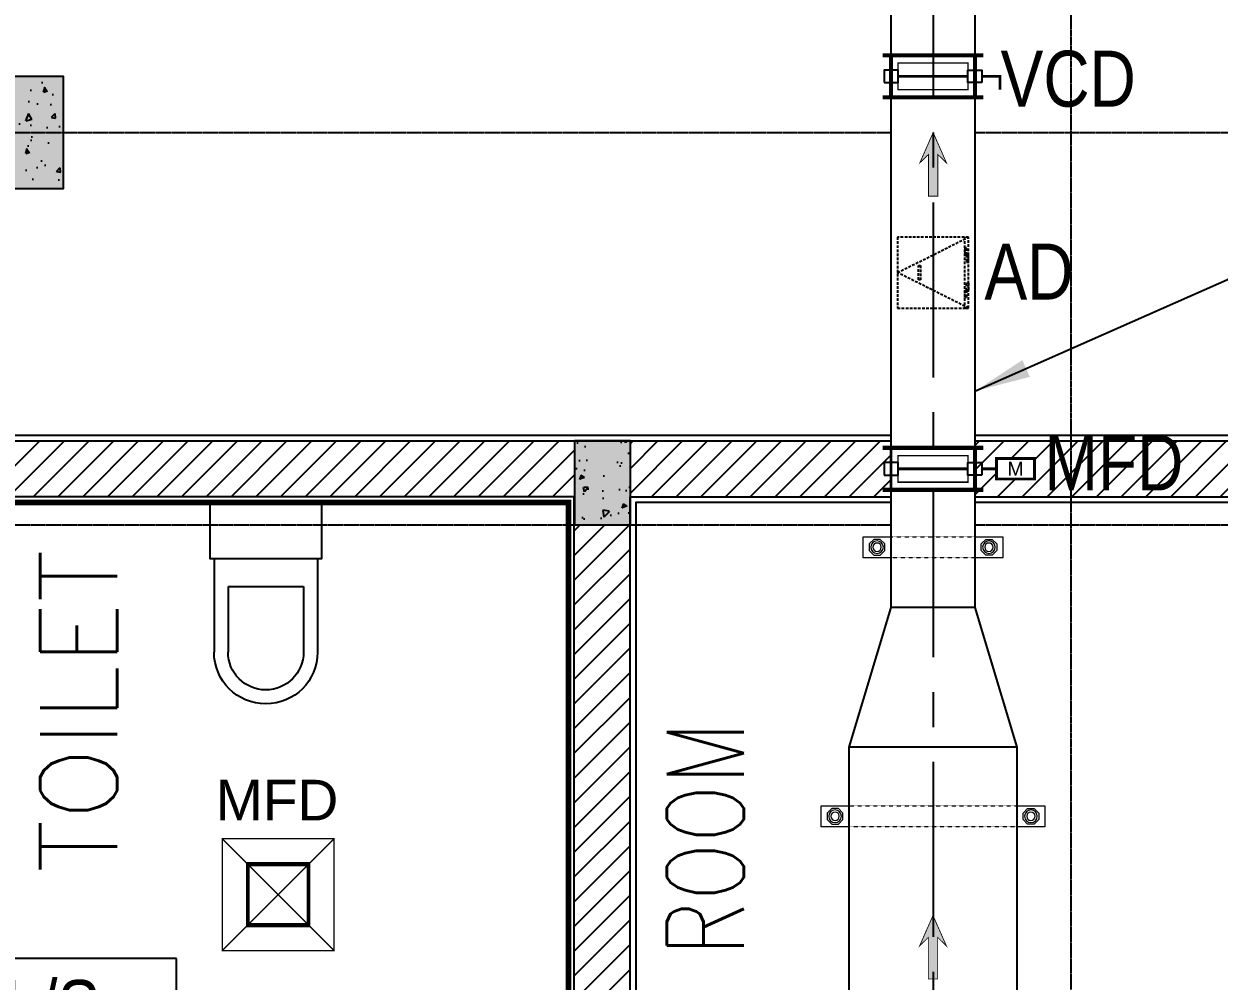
# Model space of a CAD drawing. Header units: metres. Extents: x 841183 to 1048542, y 259326 to 317714.
# Drawn here: x 926381 to 930653, y 304801 to 308222 of the extents above; entities that cross this region are included whole.
import ezdxf
from ezdxf.enums import TextEntityAlignment as Align

# ---------------------------------------------------------------- set-up
doc = ezdxf.new("R2010")
doc.units = ezdxf.units.M
doc.set_wipeout_variables(frame=1)
for name, pattern in [('( Hidden )', [0.375, 0.25, -0.125]), ('CENTER', [2, 1.25, -0.25, 0.25, -0.25]), ('DASHED2', [0.375, 0.25, -0.125]), ('HID', [0.345, 0.225, -0.12]), ('HIDDEN', [0.375, 0.25, -0.125]), ('PHANTOM', [2.5, 1.25, -0.25, 0.25, -0.25, 0.25, -0.25]), ('VILLA AXIS$0$CENTER', [2, 1.25, -0.25, 0.25, -0.25])]:
    doc.linetypes.add(name, pattern=pattern)
for name, color, linetype in [('0_ACCESS DOOR', 7, 'Continuous'), ('0_DAMPERS', 160, 'Continuous'), ('0_EXTRACT AIR DUCT', 236, 'Continuous'), ('0_HVAC TEXT', 7, 'Continuous'), ('1-TEXT', 3, 'Continuous'), ('A-AXIS LINE', 253, 'Continuous'), ('A-FIXTURES', 252, 'Continuous'), ('A-SANITARY', 252, 'Continuous'), ('A-SECT-PATT', 9, 'Continuous'), ('A-TEXT', 252, 'Continuous'), ('A-WALL-2', 252, 'Continuous'), ('G-COL', 252, 'Continuous'), ('MOTORIZED DAMPER', 10, 'Continuous'), ('PAMCAD-PROJECTION', 7, 'Continuous'), ('RETURN AIR DUCT', 160, 'HIDDEN'), ('SUPPLY AIR DUCT', 82, 'Continuous'), ('TIP - BEAM-CONC', 6, 'Continuous')]:
    doc.layers.add(name, color=color, linetype=linetype)
for name, color, linetype, lineweight in [('0_ARROW', 20, 'Continuous', 0), ('0_HVAC-OPENING', 126, 'Continuous', 0), ('HANGER', 252, 'Continuous', 0)]:
    doc.layers.add(name, color=color, linetype=linetype, lineweight=lineweight)
for name, color, linetype, transparency in [('A-HATCH', 252, 'Continuous', 0.6), ('A-HATCH SOLID', 253, 'Continuous', 0.6), ('A-REFLECT DOWN', 252, 'Continuous', 0.6), ('CENTER LINE', 252, 'CENTER', 0.6)]:
    doc.layers.add(name, color=color, linetype=linetype, transparency=transparency)
doc.styles.add('AIRAL', font='arial.ttf', dxfattribs={"height": 6.14})
doc.styles.add('romans', font='romans.shx', dxfattribs={"width": 0.85})
doc.styles.get("Standard").update_dxf_attribs({"font": 'ARIALN.TTF'})
doc.dimstyles.get("Standard").update_dxf_attribs({"dimtxt": 200, "dimasz": 150, "dimexe": 150, "dimexo": 150, "dimgap": 100, "dimtad": 0, "dimtih": 1, "dimtoh": 1, "dimdec": 0, "dimzin": 0, "dimdsep": 46, "dimtxsty": 'Standard', "dimcen": 0.09, "dimadec": 0, "dimazin": 0, "dimtfac": 1, "dimtdec": 0, "dimtofl": 0, "dimtmove": 0, "dimatfit": 3, "dimfxl": 1, "dimtolj": 1, "dimtzin": 0, "dimarcsym": 0})

# ---------------------------------------------------------------- blocks, each defined once
blk = doc.blocks.new('*U34')
blk.add_wipeout([(-50, 75), (250, 75), (250, 0), (327, 0.4), (327, 37.3), (462.8, 37.3), (462.8, -36.4), (327, -36.4), (327, 0.4), (250, 0), (250, -75), (-50, -75)])
at = {"layer": '0_DAMPERS', "color": 8, "linetype": 'HIDDEN', "ltscale": 150, "const_width": 5}
blk.add_lwpolyline([(-25, -47.5), (225, -47.5), (225, 47.5), (-25, 47.5)], close=True, dxfattribs=at)
at = {"layer": '0_DAMPERS', "color": 8}
for points in [[(-75, -22.5), (-25, -22.5), (-25, 22.5), (-75, 22.5)], [(275, -22.5), (225, -22.5), (225, 22.5), (275, 22.5)]]:
    blk.add_lwpolyline(points, close=True, dxfattribs=at)
at = {"layer": '0_DAMPERS', "color": 8, "ltscale": 100, "const_width": 10}
blk.add_lwpolyline([(275, 0), (327, 0), (327, 0)], dxfattribs=at)
at = {"layer": 'MOTORIZED DAMPER', "const_width": 15}
for points in [[(-80, 75), (280, 75)], [(250, -75), (250, 75)], [(-80, -75), (280, -75)]]:
    blk.add_lwpolyline(points, dxfattribs=at)
at = {"layer": 'MOTORIZED DAMPER', "ltscale": 100, "const_width": 10}
for points in [[(-50, -75), (-50, 75)], [(225, 0), (-25, 0)]]:
    blk.add_lwpolyline(points, dxfattribs=at)
blk.add_lwpolyline([(327, 37.3), (462.8, 37.3), (462.8, -36.4), (327, -36.4)], close=True, dxfattribs=at)
at = {"layer": '0_HVAC TEXT', "insert": (394.9, 0.4), "char_height": 50, "width": 53.399, "attachment_point": 5, "style": 'AIRAL'}
blk.add_mtext('{\\fArial|b0|i0|c0|p34;M}', dxfattribs=at)
blk = doc.blocks.new('AD')
at = {"layer": '0_ACCESS DOOR', "linetype": 'HID', "ltscale": 50}
for p, q in [((0, 0), (300, 150)), ((300, -150), (0, 0))]:
    blk.add_line(p, q, dxfattribs=at)
for points in [[(0, -150), (300, -150), (300, 150), (0, 150)], [(300, 150), (283.7, 150), (283.7, -150), (300, -150)], [(284, 75), (292, 75), (292, 105.6), (284, 105.6)], [(292, 44.4), (300, 44.4), (300, 75), (292, 75)], [(88.7, 30.6), (96.7, 30.6), (96.7, -30.6), (88.7, -30.6)], [(292, -44.4), (300, -44.4), (300, -75), (292, -75)], [(284, -75), (292, -75), (292, -105.6), (284, -105.6)]]:
    blk.add_lwpolyline(points, close=True, dxfattribs=at)
blk = doc.blocks.new('*U35')
at = {"layer": '0_DAMPERS', "const_width": 15}
for points in [[(13539.7, -17705.2), (13899.7, -17705.2)], [(13569.7, -17855.2), (13569.7, -17705.2)], [(13869.7, -17855.2), (13869.7, -17705.2)], [(13539.7, -17855.2), (13899.7, -17855.2)]]:
    blk.add_lwpolyline(points, dxfattribs=at)
at = {"layer": '0_DAMPERS', "color": 8}
for points in [[(13544.7, -17802.7), (13594.7, -17802.7), (13594.7, -17757.7), (13544.7, -17757.7)], [(13894.7, -17802.7), (13844.7, -17802.7), (13844.7, -17757.7), (13894.7, -17757.7)]]:
    blk.add_lwpolyline(points, close=True, dxfattribs=at)
at = {"layer": '0_DAMPERS', "color": 8, "linetype": 'HIDDEN', "ltscale": 150, "const_width": 5}
blk.add_lwpolyline([(13594.7, -17827.7), (13844.7, -17827.7), (13844.7, -17732.7), (13594.7, -17732.7)], close=True, dxfattribs=at)
at = {"layer": '0_DAMPERS', "linetype": 'PHANTOM', "ltscale": 100, "const_width": 10}
blk.add_lwpolyline([(13844.7, -17780.2), (13594.7, -17780.2)], dxfattribs=at)
at = {"layer": '0_DAMPERS', "ltscale": 100, "const_width": 10}
blk.add_lwpolyline([(13894.7, -17780.2), (13959, -17780.2), (13959, -17828)], dxfattribs=at)
blk = doc.blocks.new('*U79')
at = {"layer": 'HANGER', "ltscale": 20}
for points in [[(0, 75), (-200, 75), (-200, -75), (0, -75)], [(0, -15), (0, 15)], [(1200, -75), (1400, -75), (1400, 75), (1200, 75)], [(1200, -15), (1200, 15)]]:
    blk.add_lwpolyline(points, dxfattribs=at)
for points in [[(-76.7, 56.2), (-123.3, 56.2), (-156.2, 23.3), (-156.2, -23.3), (-123.3, -56.2), (-76.7, -56.2), (-43.8, -23.3), (-43.8, 23.3)], [(1276.7, 56.2), (1323.3, 56.2), (1356.2, 23.3), (1356.2, -23.3), (1323.3, -56.2), (1276.7, -56.2), (1243.8, -23.3), (1243.8, 23.3)]]:
    blk.add_lwpolyline(points, close=True, dxfattribs=at)
at = {"layer": 'HANGER', "linetype": 'HIDDEN', "ltscale": 0.0008}
for points in [[(1200, 75), (0, 75)], [(0, -75), (1200, -75)]]:
    blk.add_lwpolyline(points, dxfattribs=at)
at = {"layer": 'HANGER', "ltscale": 20}
for centre, radius in [((-100, 0), 45), ((-100, 0), 30), ((1300, 0), 45), ((1300, 0), 30)]:
    blk.add_circle(centre, radius, dxfattribs=at)
blk = doc.blocks.new('*U80')
at = {"layer": 'HANGER', "ltscale": 20}
for points in [[(0, 75), (-200, 75), (-200, -75), (0, -75)], [(0, -15), (0, 15)], [(600, -75), (800, -75), (800, 75), (600, 75)], [(600, -15), (600, 15)]]:
    blk.add_lwpolyline(points, dxfattribs=at)
for points in [[(-76.7, 56.2), (-123.3, 56.2), (-156.2, 23.3), (-156.2, -23.3), (-123.3, -56.2), (-76.7, -56.2), (-43.8, -23.3), (-43.8, 23.3)], [(676.7, 56.2), (723.3, 56.2), (756.2, 23.3), (756.2, -23.3), (723.3, -56.2), (676.7, -56.2), (643.8, -23.3), (643.8, 23.3)]]:
    blk.add_lwpolyline(points, close=True, dxfattribs=at)
at = {"layer": 'HANGER', "linetype": 'HIDDEN', "ltscale": 0.0008}
for points in [[(600, 75), (0, 75)], [(0, -75), (600, -75)]]:
    blk.add_lwpolyline(points, dxfattribs=at)
at = {"layer": 'HANGER', "ltscale": 20}
for centre, radius in [((-100, 0), 45), ((-100, 0), 30), ((700, 0), 45), ((700, 0), 30)]:
    blk.add_circle(centre, radius, dxfattribs=at)
blk = doc.blocks.new('0-ARROW-3')
at = {"layer": '0_ARROW', "true_color": 0xc8c8c8}
h = blk.add_hatch(dxfattribs=at)
h.set_pattern_fill('ANSI31', color=9)
h.set_pattern_definition([(45, (-4415, 43046), (-0.08838834765, 0.08838834765), [])])
h.paths.add_polyline_path([(-512, -108), (-711, -313), (0, 0), (-711, 313), (-512, 108), (-1490, 108), (-1490, -108)])
at = {"layer": '0_ARROW', "const_width": 20}
blk.add_lwpolyline([(-1490, -108), (-512, -108), (-711, -313), (0, 0), (-711, 313), (-512, 108), (-1490, 108)], close=True, dxfattribs=at)
blk = doc.blocks.new('A$Caca1db55')
at = {"layer": '0_EXTRACT AIR DUCT', "const_width": 11.2, "elevation": 5.8}
blk.add_lwpolyline([(-36915.7, -6467.5), (-36915.7, -6681.2), (-36701.9, -6681.2), (-36701.9, -6467.5)], close=True, dxfattribs=at)
at = {"layer": '0_EXTRACT AIR DUCT', "elevation": 156.6}
blk.add_lwpolyline([(-36921.3, -6461.9), (-36921.3, -6686.9), (-36696.3, -6686.9), (-36696.3, -6461.9)], close=True, dxfattribs=at)
at = {"layer": '0_HVAC-OPENING', "linetype": '( Hidden )', "ltscale": 100, "const_width": 5, "elevation": 103.7}
blk.add_lwpolyline([(-36608.8, -6374.4), (-37008.8, -6374.4), (-37008.8, -6774.4), (-36608.8, -6774.4)], close=True, dxfattribs=at)
for points in [[(-37008.8, -6374.4), (-36608.8, -6774.4)], [(-36608.8, -6374.4), (-37008.8, -6774.4)]]:
    blk.add_lwpolyline(points, dxfattribs=at)
at = {"layer": '0_HVAC TEXT', "insert": (-36813, -6236.2, -572.7), "char_height": 145, "width": 763.787, "attachment_point": 5, "style": 'AIRAL'}
blk.add_mtext('{\\fArial|b0|i0|c0|p34;MFD}', dxfattribs=at)
blk = doc.blocks.new('A$C10b3fa2f')
at = {"layer": 'A-REFLECT DOWN'}
h = blk.add_hatch(dxfattribs=at)
h.set_pattern_fill('AR-HBONE', color=256, scale=75, style=0)
h.set_pattern_definition([(45, (-872853.3, -501345.44), (0, 424.26407), [900, -300]), (135, (-872641.16, -501133.3), (3e-14, 424.26407), [900, -300])])
h.paths.add_polyline_path([(-40951.9, -7637.1), (-40445.1, -7637.1), (-40278.2, -7926.1), (-40445.1, -8215.1), (-40951.9, -8215.1), (-41118.8, -7926.1)])
edge = h.paths.add_edge_path()
edge.add_line((-40250.6, -6912.7), (-42275.6, -6912.7))
edge.add_line((-42275.6, -6912.7), (-42275.6, -105.8))
edge.add_line((-42275.6, -105.8), (-42275.6, 38.9))
edge.add_line((-42275.6, 38.9), (-43125, 38.9))
edge.add_line((-43125, 38.9), (-43125, -30517.1))
edge.add_line((-43125, -30517.1), (-43000, -30517.1))
edge.add_line((-43000, -30517.1), (-43000, -32386.1))
edge.add_line((-43000, -32386.1), (-6450, -32386.1))
edge.add_arc((-6450, -25886.1), 6500, 270, 360)
edge.add_line((50, -25886.1), (50, -22117.5))
edge.add_line((50, -22117.5), (-3025.4, -22117.5))
edge.add_line((-3025.4, -22117.5), (-3025.4, -31367.5))
edge.add_line((-3025.4, -31367.5), (-37875.6, -31367.3))
edge.add_line((-37875.6, -31367.3), (-37875.6, -22117.5))
edge.add_line((-37875.6, -22117.5), (-40250.6, -22117.5))
edge.add_line((-40250.6, -22117.5), (-40250.6, -6912.7))
blk = doc.blocks.new('Stf200x300')
at = {"layer": 'A-HATCH SOLID'}
blk.add_hatch(color=256, dxfattribs=at).paths.add_polyline_path([(100, 150), (-100, 150), (-100, -150), (100, -150)])
at = {"layer": 'A-SECT-PATT'}
h = blk.add_hatch(dxfattribs=at)
h.set_pattern_fill('AR-CONC', color=8, style=0)
h.paths.add_polyline_path([(100, 150), (-100, 150), (-100, -150), (100, -150)])
at = {"layer": 'A-WALL-2'}
blk.add_lwpolyline([(-100, -150), (100, -150), (100, 150), (-100, 150)], close=True, dxfattribs=at)
blk = doc.blocks.new('A$Cef9c9996')
at = {"layer": 'A-HATCH'}
h = blk.add_hatch(dxfattribs=at)
h.set_pattern_fill('ANSI31', color=256, scale=500, angle=-180)
h.set_pattern_definition([(225, (-959189.83, -309197.11), (44.194174, -44.194174), [])])
h.paths.add_polyline_path([(-35949.48603, -5227.23283), (-38055.61764, -5227.23283), (-38055.61764, -5427.23283), (-35949.48603, -5427.23283)])
h.paths.add_polyline_path([(-33585.61764, -5227.23283), (-35749.48603, -5227.23283), (-35749.48603, -5427.23283), (-33585.61764, -5427.23283)])
h.paths.add_polyline_path([(-30374.27768, -5357.77533), (-30354.27768, -5337.77533), (-30194.27932, -5337.77533), (-30194.27735, -5227.23568), (-33585.61764, -5227.23283), (-33585.61764, -5427.23283), (-30374.27768, -5427.23283)])
h = blk.add_hatch(dxfattribs=at)
h.set_pattern_fill('ANSI31', color=256, scale=500, angle=-180)
h.set_pattern_definition([(225, (-959189.83, -309307.68), (44.194174, -44.194174), [])])
h.paths.add_polyline_path([(-35950.61537, -9856.00416), (-35750.61537, -9856.00416), (-35750.61759, -5527.23283), (-35950.61759, -5527.23283)])
at = {"layer": 'A-HATCH SOLID'}
blk.add_hatch(color=256, dxfattribs=at).paths.add_polyline_path([(-38375.61537, -4324.99875), (-37775.61537, -4324.99875), (-37775.61537, -3924.99875), (-38375.61537, -3924.99875)])
at = {"layer": 'A-REFLECT DOWN'}
h = blk.add_hatch(dxfattribs=at)
h.set_pattern_fill('AR-HBONE', color=256, scale=75, style=0)
h.set_pattern_definition([(45, (-873053.33, -501634.64), (0, 424.26407), [900, -300]), (135, (-872841.2, -501422.5), (3e-14, 424.26407), [900, -300])])
h.paths.add_polyline_path([(-41151.96082, -7926.32103), (-40645.1139, -7926.32103), (-40478.26212, -8215.31679), (-40645.1139, -8504.31255), (-41151.96082, -8504.31255), (-41318.8126, -8215.31679)])
edge = h.paths.add_edge_path()
edge.add_line((-40450.61533, -7201.94287), (-42475.61533, -7201.94287))
edge.add_line((-42475.61533, -7201.94287), (-42475.61533, -394.99875))
edge.add_line((-42475.61533, -394.99875), (-42475.61533, -250.33845))
edge.add_line((-42475.61533, -250.33845), (-43325.04045, -250.33845))
edge.add_line((-43325.04045, -250.33845), (-43325.03899, -30806.27827))
edge.add_line((-43325.03899, -30806.27827), (-43200.04115, -30806.27827))
edge.add_line((-43200.04115, -30806.27827), (-43200.04115, -32675.32518))
edge.add_line((-43200.04115, -32675.32518), (-6650.05266, -32675.32518))
edge.add_arc((-6650.05266, -26175.32518), 6500, 270, 360)
edge.add_line((-150.05266, -26175.32518), (-150.05266, -22406.69091))
edge.add_line((-150.05266, -22406.69091), (-3225.46308, -22406.69091))
edge.add_line((-3225.46308, -22406.69091), (-3225.46308, -31656.6906))
edge.add_line((-3225.46308, -31656.6906), (-38075.61537, -31656.47599))
edge.add_line((-38075.61537, -31656.47599), (-38075.61537, -22406.6906))
edge.add_line((-38075.61537, -22406.6906), (-40450.61533, -22406.6906))
edge.add_line((-40450.61533, -22406.6906), (-40450.61533, -7201.94287))
at = {"layer": 'A-SECT-PATT'}
h = blk.add_hatch(dxfattribs=at)
h.set_pattern_fill('AR-CONC', color=252, angle=23.86823727, style=0)
h.set_pattern_definition([(73.86824, (-151851.2, -62716.27), (173.05345, 59.14229), [19.05, -209.55]), (18.86824, (-151851.2, -62716.27), (-109.53758, 160.45665), [15.24, -167.64058]), (124.31968, (-151836.77, -62711.34), (63.51588, 219.59893), [16.19, -178.09024]), (70.05244, (-151871.75, -62669.82), (264.9077, 71.2412), [28.575, -314.325]), (120.5038, (-151849.67, -62663.88), (116.98376, 322.3278), [24.285, -267.1356]), (15.0524, (-151871.75, -62669.82), (116.98376, 322.3278), [22.85997, -251.45973]), (44.86824, (-151843.38, -62671.15), (180.02813, -32.17087), [19.05, -209.55]), (349.86824, (-151843.38, -62671.15), (-18.01222, 193.44316), [15.24, -167.64]), (95.31968, (-151828.38, -62673.83), (162.01591, 161.2723), [16.19, -178.08994]), (61.36824, (-151851.19, -62716.27), (-31.38944, 78.573514), [0, -165.608, 0, -170.18, 0, -168.275]), (31.36824, (-151851.19, -62716.27), (20.5686, 118.650527), [0, -97.028, 0, -161.798, 0, -64.135]), (351.36824, (-151902.99, -62739.19), (126.31272, 49.625846), [0, -63.5, 0, -198.12, 0, -262.89]), (341.36824, (-151926.22, -62749.47), (125.1725, 83.19018), [0, -82.55, 0, -131.572, 0, -186.69])])
h.paths.add_polyline_path([(-38375.61537, -4324.99875), (-37780.61563, -4324.99875), (-37780.61563, -3924.99875), (-38375.61537, -3924.99875)])
at = {"layer": 'A-AXIS LINE', "linetype": 'VILLA AXIS$0$CENTER', "ltscale": 4}
for p, q in [((-34174.90583, 4858.12244, 0.00009), (-34174.90583, -12258.13794, -11.96108)), ((-40765.74437, -4124.99875, -113.58086), (8014.64756, -4124.99875, 0.00009)), ((-40765.74437, -5527.23283, 68.05342), (8014.64756, -5527.23283, 68.05342))]:
    blk.add_line(p, q, dxfattribs=at)
at = {"layer": 'A-FIXTURES'}
for points, elevation in [([(-38155.61764, -5207.23283), (-30194.27699, -5207.23283)], -20.13033), ([(-30194.27735, -5447.23283), (-35730.61764, -5447.23283), (-35730.61537, -9856.00416), (-35970.61537, -9856.00416), (-35970.61764, -5447.23283), (-38155.61764, -5447.23283)], 47.92296)]:
    blk.add_lwpolyline(points, dxfattribs=dict(at, elevation=elevation))
at = {"layer": 'A-SANITARY', "linetype": 'Continuous'}
for p, q in [((-37238.11712, -5647.23283, 9.75195), (-36868.11817, -5647.23283, 9.75195)), ((-37238.11712, -5647.23283, 9.75195), (-37238.11712, -5982.23283, 9.75195)), ((-36868.11817, -5647.23292, 9.75195), (-36868.11817, -5982.23292, 9.75195)), ((-37188.11817, -5747.23292, 9.75195), (-36918.11817, -5747.23292, 9.75195)), ((-37188.11817, -5747.23292, 9.75195), (-37188.11817, -5982.23292, 9.75195)), ((-36918.11817, -5747.23292, 9.75195), (-36918.11817, -5982.23292, 9.75195))]:
    blk.add_line(p, q, dxfattribs=at)
at = {"layer": 'A-SANITARY', "linetype": 'Continuous', "elevation": 9.75195}
blk.add_lwpolyline([(-37253.11764, -5447.23283), (-37253.11764, -5647.23283), (-36853.11764, -5647.23283), (-36853.11764, -5447.23283)], close=True, dxfattribs=at)
at = {"layer": 'A-SANITARY', "linetype": 'Continuous', "extrusion": (0, 0, -1)}
for radius in [185, 135]:
    blk.add_arc((37053.11712, -5982.23283, -9.75195), radius, 180, 0, dxfattribs=at)
at = {"layer": 'A-WALL-2'}
for points, elevation in [([(-38155.61764, -5227.23283), (-30194.27735, -5227.23283)], -20.13033), ([(-35950.61537, -9856.00416), (-35950.61764, -5427.23283), (-38155.61764, -5427.23283)], 18.04068), ([(-35750.61537, -9856.00416), (-35750.61764, -5427.23283), (-30194.27735, -5427.23283)], 47.92296)]:
    blk.add_lwpolyline(points, dxfattribs=dict(at, elevation=elevation))
at = {"layer": 'G-COL', "elevation": -20.13038}
blk.add_lwpolyline([(-38375.61537, -4324.99875), (-37775.61537, -4324.99875), (-37775.61537, -3924.99875), (-38375.61537, -3924.99875)], close=True, dxfattribs=at)
at = {"layer": 'RETURN AIR DUCT', "linetype": 'PHANTOM', "ltscale": 500, "const_width": 20, "elevation": 98.46183}
blk.add_lwpolyline([(-35970.61642, -8037.23283), (-37335.02226, -8037.23283), (-37335.02226, -7797.23283), (-35970.61642, -7797.23283), (-35970.61764, -5447.23283), (-38135.61537, -5447.23283), (-38135.61537, -10476.69043), (-37775.61537, -10476.69043), (-37775.61537, -10836.69032), (-35970.61642, -10836.69032), (-35970.61642, -8037.23283)], close=True, dxfattribs=at)
at = {"layer": 'TIP - BEAM-CONC', "color": 1, "linetype": 'DASHED2', "rotation": 180}
blk.add_blockref('Stf200x300', (-35849.48603, -5377.23283, 9.75195), dxfattribs=at)
at = {"layer": 'A-TEXT', "style": 'romans'}
blk.add_text('TOILET', height=275, rotation=90, dxfattribs=at).set_placement((-37722.32192, -6193.62482, 47.92296), align=Align.MIDDLE)
at = {"layer": 'A-TEXT', "insert": (-35619.12753, -7187.18621, -192.66401), "char_height": 275, "width": 2139.8928571, "attachment_point": 2, "rotation": 90, "style": 'romans'}
blk.add_mtext('{\\W0.8;STORE ROOM }', dxfattribs=at)
blk = doc.blocks.new('*U57')
at = {"color": 255}
blk.add_wipeout([(-1612.4, 2324.1), (-4733.6, 2324.1), (-4733.6, 1400.6), (-1612.4, 1400.6)], dxfattribs=at)
blk.add_lwpolyline([(-1612.4, 2324.1), (-4733.6, 2324.1), (-4733.6, 1400.6), (-1612.4, 1400.6)], close=True)
for points in [[(-3233.6, 2324.1), (-3233.6, 1400.6)], [(-1612.4, 1862.4), (-4733.6, 1862.4)]]:
    blk.add_lwpolyline(points)
at = {"layer": 'SUPPLY AIR DUCT'}
for tag, p in [('M/S', (-3900, 1977.8)), ('L/S', (-2160.8, 1977.8)), ('SAD', (-3970.3, 1527.2)), ('SIZE', (-2359.5, 1527.2))]:
    blk.add_attdef(tag, p, '', height=250, dxfattribs=at)
blk.add_leader([(0, 0), (-1133, 1864.3), (-1612.4, 1862.4)], dimstyle='Standard', override={"dimasz": 250, "dimgap": 100, "dimtad": 0})
blk = doc.blocks.new('*U55')
at = {"color": 255}
blk.add_wipeout([(1757.6, 1025.7), (4878.8, 1025.7), (4878.8, 102.2), (1757.6, 102.2)], dxfattribs=at)
blk.add_lwpolyline([(1757.6, 1025.7), (4878.8, 1025.7), (4878.8, 102.2), (1757.6, 102.2)], close=True)
for points in [[(3378.8, 1025.7), (3378.8, 102.2)], [(1757.6, 563.9), (4878.8, 563.9)]]:
    blk.add_lwpolyline(points)
at = {"layer": 'SUPPLY AIR DUCT'}
for tag, p in [('L/S', (1870.6, 679.4)), ('M/S', (3529.6, 679.4)), ('SIZE', (1870.6, 228.8)), ('SAD', (3529.6, 228.8))]:
    blk.add_attdef(tag, p, '', height=250, dxfattribs=at)
blk.add_leader([(0, 0), (1278.3, 565.8), (1757.6, 563.9)], dimstyle='Standard', override={"dimasz": 250, "dimgap": 100, "dimtad": 0})

msp = doc.modelspace()

# ---------------------------------------------------------------- block references
at = {"layer": 'PAMCAD-PROJECTION', "color": 6}
msp.add_blockref('A$Cef9c9996', (964298.7, 311958.9, -97.8), dxfattribs=at)

# ---------------------------------------------------------------- next in the draw order: block references
at = {"color": 2}
msp.add_blockref('A$C10b3fa2f', (964098.7, 311683.9, -103.7), dxfattribs=at)

# ---------------------------------------------------------------- next in the draw order: wipeouts: each hides what was drawn before it
at = {"color": 255}
msp.add_wipeout([(958608.6, 291727.2), (958608.6, 291027.2), (939689.4, 291027.2), (939189.4, 291002.2), (928141.7, 291002.2), (928036.7, 291003.4), (927883.7, 291026.1), (927665, 291105.8), (927434.5, 291270.1), (927315.2, 291414.2), (927223.8, 291580.3), (927167.6, 291750.9), (927141.7, 291977.2), (927141.7, 296242.2), (927125.2, 296310.5), (927107.2, 296337.8), (927076.6, 296365.8), (927011.2, 296392.2), (926991.7, 296392.2), (926991.7, 297392.2), (927018.6, 297395.9), (927062.4, 297421.5), (927083.1, 297451.7), (927091.7, 297492.2), (927091.7, 299557.2), (927079.2, 299626.7), (927052.9, 299675.4), (927022.6, 299708.3), (927012.2, 299716.8), (927000.6, 299724.9), (926947.3, 299749.3), (926899.5, 299757.2), (926575.9, 299757.2), (926575.9, 300007.2), (926899.5, 300007.2), (926975.9, 299999.2), (927060.4, 299974.4), (927108.8, 299951.4), (927147, 299927.8), (927192.7, 299891.7), (927259.6, 299816.3), (927295.6, 299870.3), (927357, 299948.7), (927440.1, 300035.4), (927529.6, 300110.7), (927750.7, 300239.9), (927908.4, 300295.1), (928078.7, 300326.4), (928191.7, 300332.2), (928364.6, 300332.2), (928523.1, 300332.2), (929080.6, 300332.2), (929330.6, 300582.2), (929330.6, 302572.1), (929130.6, 302772.1), (927101.1, 302772.1), (927101.1, 303022.1), (929330.6, 303022.1), (929330.6, 305636.6), (929480.6, 306136.6), (929480.6, 308560.9), (929480.6, 310583.9), (929780.6, 310583.9), (929780.6, 306136.6), (929930.6, 305636.6), (929930.6, 300332.2), (930756.5, 300332.2), (931256.5, 300307.2), (932108.8, 300307.2), (932358.8, 300557.2), (932358.8, 305850.2), (932658.8, 305850.2), (932658.8, 300582.2), (932658.8, 300307.2), (939774.1, 300307.2), (940024.1, 300557.2), (940024, 306115.6), (939874, 306265.6), (936824.6, 306265.6), (936824.6, 306440.6), (940024.1, 306440.6), (940024.1, 309771.3), (940524.1, 309771.3), (940524, 306440.6), (942824.1, 306440.6), (942824.1, 306265.6), (940674, 306265.6), (940524, 306115.6), (940524.1, 300307.2), (942231.5, 300307.2), (942731.5, 300257.2), (949523.2, 300257.2), (949773.2, 300507.2), (949773.2, 309212.6), (950373.2, 309212.6), (950373.2, 300257.2), (951436.5, 300257.2), (951936.5, 300132.2), (956072.7, 300132.2), (956322.7, 300382.2), (956322.7, 310583.9), (956722.7, 310583.9), (956722.7, 300132.2), (957318.4, 300132.2), (957818.4, 300007.2), (960069.9, 300007.2), (960069.9, 299757.2), (957818.4, 299757.2), (957318.4, 299632.2), (951936.5, 299632.2), (951436.5, 299507.2), (942731.5, 299507.2), (942231.5, 299457.2), (931256.5, 299457.2), (930757.7, 299432.3), (928191.7, 299432.2), (928140.1, 299425.4), (928082.7, 299399.9), (928026.9, 299345.6), (927995.4, 299270.5), (927991.7, 297492.2), (927999.9, 297452.4), (928020.9, 297421.5), (928046.6, 297402.9), (928091.7, 297392.2), (928091.7, 296392.2), (928029.1, 296378.5), (927985.6, 296348.3), (927959.2, 296312.7), (927945.7, 296277), (927941.7, 296242.2), (927941.7, 291977.2), (927952.2, 291913.2), (928000.2, 291835.8), (928066.4, 291780.6), (928141.7, 291752.2), (939189.4, 291752.2), (939689.4, 291727.2)], dxfattribs=at)

# ---------------------------------------------------------------- next in the draw order: linework, layer by layer
at = {"layer": 'CENTER LINE', "ltscale": 500, "elevation": -29.9}
msp.add_lwpolyline([(929630.6, 310583.9), (929630.6, 300332.2)], dxfattribs=at)
at = {"layer": 'SUPPLY AIR DUCT', "elevation": -29.9}
for points in [[(929480.6, 306136.6), (929480.6, 310583.9), (929780.6, 310583.9), (929780.6, 306136.6)], [(929780.6, 306136.6), (929480.6, 306136.6)], [(929780.6, 306136.6), (929930.6, 305636.6)], [(929930.6, 305636.6), (929330.6, 305636.6)]]:
    msp.add_lwpolyline(points, dxfattribs=at)
at = {"layer": 'SUPPLY AIR DUCT'}
for points in [[(929330.6, 305636.6), (929480.6, 306136.6)], [(929330.6, 300582.2), (929330.6, 305636.6)], [(929930.6, 305636.6), (929930.6, 300332.2)]]:
    msp.add_lwpolyline(points, dxfattribs=at)

# ---------------------------------------------------------------- next in the draw order: block references
ref = msp.add_blockref('*U57', (928215.9, 303022.1), dxfattribs=dict(xscale=0.8, yscale=0.8, zscale=0.8))
ref.add_attrib('SAD', 'SAD', (925039.6, 304243.8), dxfattribs={"layer": 'SUPPLY AIR DUCT', "height": 200})
ref.add_attrib('SIZE', '250x250', (925959.6, 304243.8), dxfattribs={"layer": 'SUPPLY AIR DUCT', "height": 200})
ref.add_attrib('M/S', '3.21 M/S', (924594.1, 304604.3), dxfattribs={"layer": 'SUPPLY AIR DUCT', "height": 200})
ref.add_attrib('L/S', '188 L/S', (925863.9, 304604.3), dxfattribs={"layer": 'SUPPLY AIR DUCT', "height": 200})
at = {"layer": '0_DAMPERS'}
msp.add_blockref('*U35', (915910.9, 325815.2, -29.9), dxfattribs=at)
at = {"layer": '0_EXTRACT AIR DUCT', "xscale": 0.8444947992415278, "yscale": 0.8444947992415278, "zscale": 0.8444947992415278}
msp.add_blockref('AD', (929504, 307333.3, -29.9), dxfattribs=at)
at = {"layer": 'HANGER', "xscale": -0.5, "yscale": 0.5, "zscale": 0.5}
for name, p in [('*U80', (929780.6, 306351.7, -29.9)), ('*U79', (929930.6, 305389.8))]:
    msp.add_blockref(name, p, dxfattribs=at)

# ---------------------------------------------------------------- next in the draw order: texts
at = {"layer": '1-TEXT', "color": 0}
for s, p in [('VCD', (929872.1, 307926.7, -227.2)), ('AD', (929814.5, 307237.1, -197.4)), ('MFD', (930029.3, 306554.4, -227.2))]:
    msp.add_text(s, height=200, dxfattribs=at).set_placement(p)

# ---------------------------------------------------------------- next in the draw order: block references
at = {"xscale": 0.8, "yscale": 0.8, "zscale": 0.8}
msp.add_blockref('*U55', (929780.6, 306909.7, -59.7), dxfattribs=at).add_auto_attribs({'SAD': 'SAD', 'SIZE': '300x300', 'M/S': '3.25 M/S', 'L/S': '274 L/S'})
at = {"color": 2}
msp.add_blockref('*U34', (929530.6, 306631.7, -29.9), dxfattribs=at)

# ---------------------------------------------------------------- next in the draw order: block references
msp.add_blockref('A$Caca1db55', (964098.7, 311683.9, -103.7), dxfattribs=at)

# ---------------------------------------------------------------- next in the draw order: block references
at = {"layer": '0_ARROW', "xscale": 0.1524, "yscale": 0.1524, "zscale": 0.1524, "rotation": 90}
for p in [(929631.1, 307833.9, -195.5), (929630.6, 305035, -29.9)]:
    msp.add_blockref('0-ARROW-3', p, dxfattribs=at)

doc.saveas('drawing.dxf')
